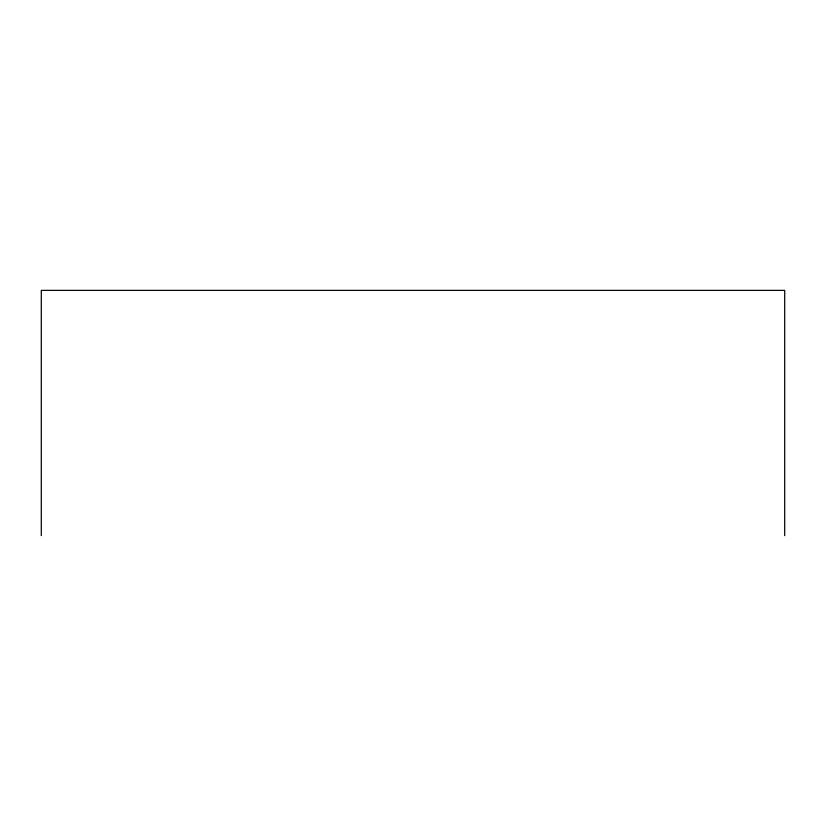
<?xml version="1.0" encoding="UTF-8"?>
<svg xmlns="http://www.w3.org/2000/svg" width="826" height="826" viewBox="0 0 826 826"><rect width="100%" height="100%" fill="white"/><g stroke="black" fill="none" stroke-linecap="round" stroke-linejoin="round"><path stroke-width="1.24" d="M784.7 535.62L784.7 290.38L41.3 290.38L41.3 535.62"/></g></svg>
